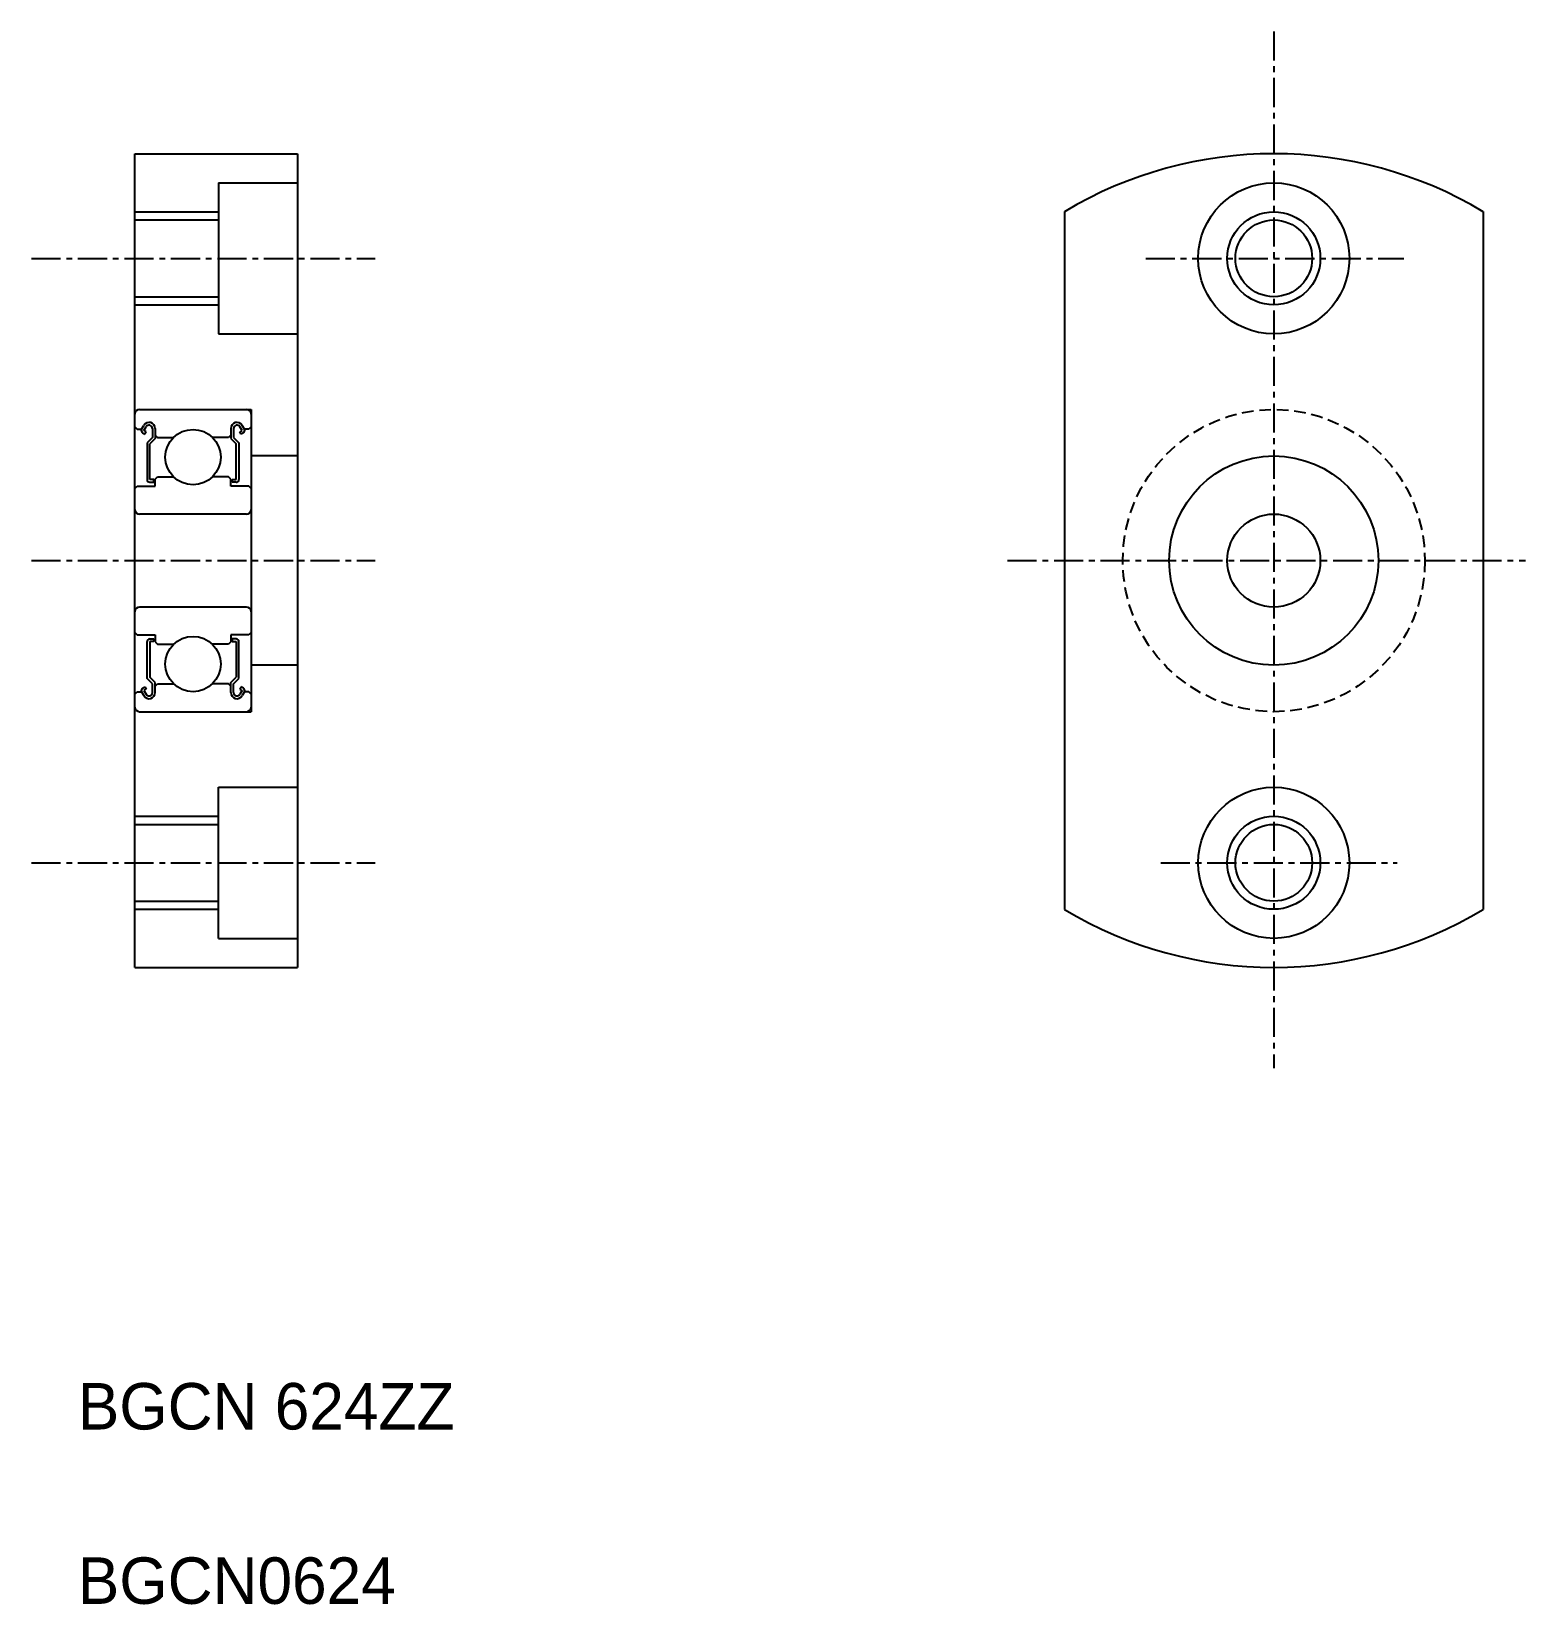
# Model space of a CAD drawing. Extents: x 131.5 to 195.8, y 93.8 to 161.4.
import ezdxf

# ---------------------------------------------------------------- set-up
doc = ezdxf.new("R2010")
doc.units = 0
doc.linetypes.add('CENTER', pattern=[2, 1.25, -0.25, 0.25, -0.25])
doc.linetypes.add('DASHED', pattern=[0.75, 0.5, -0.25])
doc.layers.get('0').update_dxf_attribs({"linetype": 'CONTINUOUS'})
doc.layers.add('CENTER', color=1, linetype='CENTER')

msp = doc.modelspace()

# ---------------------------------------------------------------- linework, layer by layer
at = {"color": 7, "linetype": 'CONTINUOUS'}
for p, q in [((135.978, 121.159), (135.978, 156.159)), ((135.978, 156.159), (142.978, 156.159)), ((137.728, 156.159), (137.728, 156.16)), ((139.478, 156.159), (139.478, 156.159)), ((142.978, 156.159), (142.978, 121.159)), ((139.578, 154.909), (139.578, 148.409)), ((139.578, 154.909), (142.978, 154.909)), ((175.965, 153.668), (175.965, 123.651)), ((193.965, 153.668), (193.965, 123.651)), ((135.978, 153.309), (139.578, 153.309)), ((135.978, 150.009), (139.578, 150.009)), ((139.578, 148.409), (142.978, 148.409)), ((136.178, 145.159), (140.978, 145.159)), ((140.978, 145.159), (140.978, 132.159)), ((135.978, 144.41), (136.078, 144.31)), ((136.078, 144.309), (136.269, 144.309)), ((136.269, 144.309), (136.364, 144.47)), ((136.311, 144.151), (136.412, 144.092)), ((136.369, 144.251), (136.464, 144.412)), ((136.47, 144.193), (136.369, 144.251)), ((136.412, 144.092), (136.47, 144.193)), ((136.734, 144.34), (136.734, 143.959)), ((136.851, 144.34), (136.851, 143.911)), ((140.105, 144.34), (140.105, 143.911)), ((140.221, 144.34), (140.221, 143.959)), ((140.485, 144.193), (140.586, 144.251)), ((140.543, 144.092), (140.485, 144.193)), ((140.586, 144.251), (140.491, 144.412)), ((140.644, 144.151), (140.543, 144.092)), ((140.687, 144.31), (140.592, 144.47)), ((140.878, 144.309), (140.687, 144.309)), ((140.978, 144.409), (140.878, 144.309)), ((136.734, 143.96), (136.501, 143.727)), ((136.501, 143.727), (136.501, 142.146)), ((136.851, 143.911), (136.618, 143.679)), ((136.618, 142.146), (136.618, 143.679)), ((136.851, 144.06), (136.951, 143.96)), ((136.951, 143.959), (137.644, 143.959)), ((140.005, 143.959), (139.311, 143.959)), ((140.105, 144.059), (140.005, 143.959)), ((140.105, 143.911), (140.337, 143.678)), ((140.221, 143.959), (140.454, 143.727)), ((140.337, 142.146), (140.337, 143.678)), ((140.454, 143.727), (140.454, 142.146)), ((142.978, 143.159), (140.978, 143.159)), ((136.792, 142.146), (136.618, 142.146)), ((136.792, 142.029), (136.792, 142.146)), ((136.851, 142.159), (136.951, 142.259)), ((136.851, 141.859), (136.851, 142.159)), ((136.951, 142.259), (137.644, 142.259)), ((140.005, 142.259), (139.311, 142.259)), ((140.105, 142.16), (140.005, 142.26)), ((140.105, 141.859), (140.105, 142.159)), ((140.163, 142.146), (140.337, 142.146)), ((140.163, 142.029), (140.163, 142.146)), ((135.978, 141.76), (136.078, 141.86)), ((136.078, 141.859), (136.851, 141.859)), ((136.618, 142.029), (136.792, 142.029)), ((140.878, 141.859), (140.105, 141.859)), ((140.337, 142.029), (140.163, 142.029)), ((140.978, 141.76), (140.878, 141.86)), ((140.778, 140.659), (136.178, 140.659)), ((140.778, 136.659), (136.178, 136.659)), ((135.978, 135.559), (136.078, 135.459)), ((136.078, 135.459), (136.851, 135.459)), ((136.851, 135.459), (136.851, 135.159)), ((140.878, 135.459), (140.105, 135.459)), ((140.105, 135.459), (140.105, 135.159)), ((140.978, 135.559), (140.878, 135.459)), ((136.501, 133.592), (136.501, 135.173)), ((136.618, 135.289), (136.792, 135.289)), ((136.618, 135.173), (136.618, 133.64)), ((136.792, 135.173), (136.618, 135.173)), ((136.792, 135.289), (136.792, 135.173)), ((136.851, 135.159), (136.951, 135.059)), ((136.951, 135.059), (137.644, 135.059)), ((140.005, 135.059), (139.311, 135.059)), ((140.105, 135.159), (140.005, 135.059)), ((140.337, 135.289), (140.163, 135.289)), ((140.163, 135.289), (140.163, 135.173)), ((140.163, 135.173), (140.337, 135.173)), ((140.337, 135.173), (140.337, 133.64)), ((140.454, 133.592), (140.454, 135.173)), ((142.978, 134.159), (140.978, 134.159)), ((136.734, 133.359), (136.501, 133.592)), ((136.851, 133.408), (136.618, 133.64)), ((136.734, 132.979), (136.734, 133.359)), ((136.851, 132.979), (136.851, 133.408)), ((136.851, 133.259), (136.951, 133.359)), ((136.951, 133.359), (137.644, 133.359)), ((140.005, 133.359), (139.311, 133.359)), ((140.105, 133.259), (140.005, 133.359)), ((140.105, 133.408), (140.337, 133.64)), ((140.105, 132.979), (140.105, 133.408)), ((140.221, 133.359), (140.454, 133.592)), ((140.221, 132.979), (140.221, 133.359)), ((135.978, 132.909), (136.078, 133.009)), ((136.078, 133.009), (136.269, 133.009)), ((136.269, 133.009), (136.364, 132.849)), ((136.311, 133.168), (136.412, 133.227)), ((136.47, 133.126), (136.369, 133.068)), ((136.369, 133.068), (136.464, 132.907)), ((136.412, 133.227), (136.47, 133.126)), ((140.543, 133.227), (140.485, 133.126)), ((140.485, 133.126), (140.586, 133.068)), ((140.586, 133.068), (140.491, 132.907)), ((140.644, 133.168), (140.543, 133.227)), ((140.687, 133.009), (140.592, 132.849)), ((140.878, 133.009), (140.687, 133.009)), ((140.978, 132.909), (140.878, 133.009)), ((136.178, 132.159), (140.978, 132.159)), ((139.578, 128.909), (142.978, 128.909)), ((139.578, 122.409), (139.578, 128.909)), ((135.978, 127.309), (139.578, 127.309)), ((135.978, 124.009), (139.578, 124.009)), ((139.578, 122.409), (142.978, 122.409)), ((135.978, 121.159), (142.978, 121.159)), ((137.728, 121.159), (137.728, 121.159)), ((139.478, 121.159), (139.478, 121.159))]:
    msp.add_line(p, q, dxfattribs=at)
at = {"color": 3, "linetype": 'CONTINUOUS'}
for p, q in [((135.978, 153.659), (139.578, 153.659)), ((135.978, 149.659), (139.578, 149.659)), ((135.978, 127.659), (139.578, 127.659)), ((135.978, 123.659), (139.578, 123.659))]:
    msp.add_line(p, q, dxfattribs=at)
at = {"color": 7, "linetype": 'CONTINUOUS'}
for centre, radius in [((184.965, 151.659), 3.25), ((184.965, 151.659), 1.65), ((138.478, 143.109), 1.191), ((184.965, 138.659), 4.5), ((184.965, 138.659), 2), ((138.478, 134.209), 1.191), ((184.965, 125.659), 3.25), ((184.965, 125.659), 1.65)]:
    msp.add_circle(centre, radius, dxfattribs=at)
at = {"color": 3, "linetype": 'CONTINUOUS'}
for centre in [(184.965, 151.659), (184.965, 125.659)]:
    msp.add_circle(centre, 2, dxfattribs=at)
at = {"color": 3, "linetype": 'DASHED'}
msp.add_circle((184.965, 138.659), 6.5, dxfattribs=at)
at = {"color": 7, "linetype": 'CONTINUOUS'}
for centre, radius, start, end in [((184.965, 138.659), 17.5, 59.05028, 120.94972), ((136.178, 144.959), 0.2, 90, 180), ((140.778, 144.959), 0.2, 0, 90), ((136.369, 144.251), 0.116, 150.00066, 240.00041), ((136.59, 144.34), 0.261, 0, 150.00011), ((136.59, 144.34), 0.145, 0, 149.99983), ((140.366, 144.34), 0.261, 30, 180.00005), ((140.366, 144.34), 0.145, 30, 180.00005), ((140.586, 144.251), 0.116, 299.99921, 29.99951), ((136.618, 142.146), 0.116, 180.00005, 270.00003), ((140.337, 142.146), 0.116, 269.99954, 0), ((136.178, 140.859), 0.2, 180, 270), ((140.778, 140.859), 0.2, 270, 0), ((136.178, 136.459), 0.2, 90, 180), ((140.778, 136.459), 0.2, 0, 90), ((136.618, 135.173), 0.116, 89.99997, 179.99995), ((140.337, 135.173), 0.116, 0, 90.00046), ((136.369, 133.068), 0.116, 119.99844, 210.00655), ((136.59, 132.979), 0.261, 209.99989, 0), ((136.59, 132.979), 0.145, 210.00017, 0), ((140.366, 132.979), 0.261, 179.99995, 330), ((140.366, 132.979), 0.145, 179.99995, 330), ((140.586, 133.068), 0.116, 330.00049, 60.00079), ((136.178, 132.359), 0.2, 180, 270), ((140.778, 132.359), 0.2, 270, 0), ((184.965, 138.659), 17.5, 239.05028, 300.94972)]:
    msp.add_arc(centre, radius, start, end, dxfattribs=at)
at = {"layer": 'CENTER', "color": 1, "linetype": 'CENTER'}
for p, q in [((184.965, 161.419), (184.965, 116.83)), ((131.53, 151.659), (146.309, 151.659)), ((179.458, 151.659), (190.562, 151.659)), ((131.53, 138.659), (146.309, 138.659)), ((173.512, 138.659), (195.792, 138.659)), ((131.53, 125.659), (146.309, 125.659)), ((180.103, 125.659), (190.276, 125.659))]:
    msp.add_line(p, q, dxfattribs=at)

# ---------------------------------------------------------------- texts
at = {"color": 7, "linetype": 'CONTINUOUS'}
for s, p in [('BGCN 624ZZ', (133.524, 101.282)), ('BGCN0624', (133.524, 93.782))]:
    msp.add_text(s, height=2, dxfattribs=at).set_placement(p)

doc.saveas('drawing.dxf')
